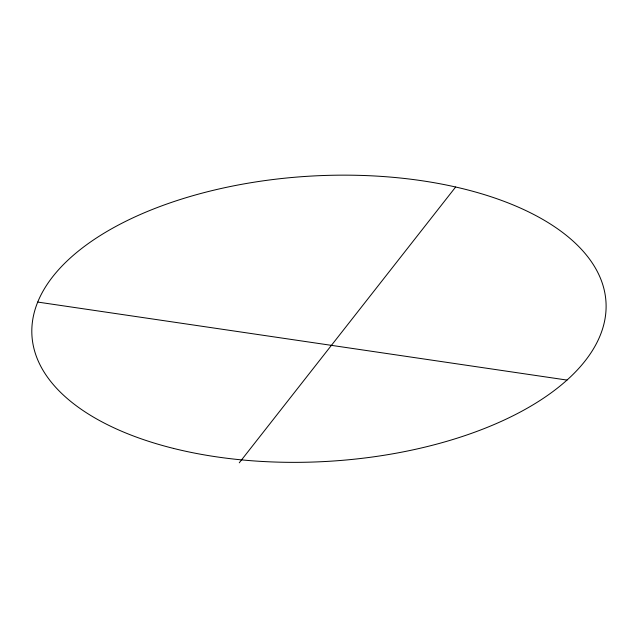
<?xml version="1.0" encoding="UTF-8"?>
<svg xmlns="http://www.w3.org/2000/svg" width="638" height="638" viewBox="0 0 638 638"><rect width="100%" height="100%" fill="white"/><g stroke="black" fill="none" stroke-linecap="round" stroke-linejoin="round"><path stroke-width="0.96" d="M239.274 462.805L455.652 187.006M37.738 302.069L566.999 380.073M173.432 448.394A287.499 142.88 -3.3 0 0 606.1 307.428A287.499 142.88 -3.3 0 0 177.372 200.436A287.499 142.88 -3.3 0 0 173.432 448.394"/></g></svg>
